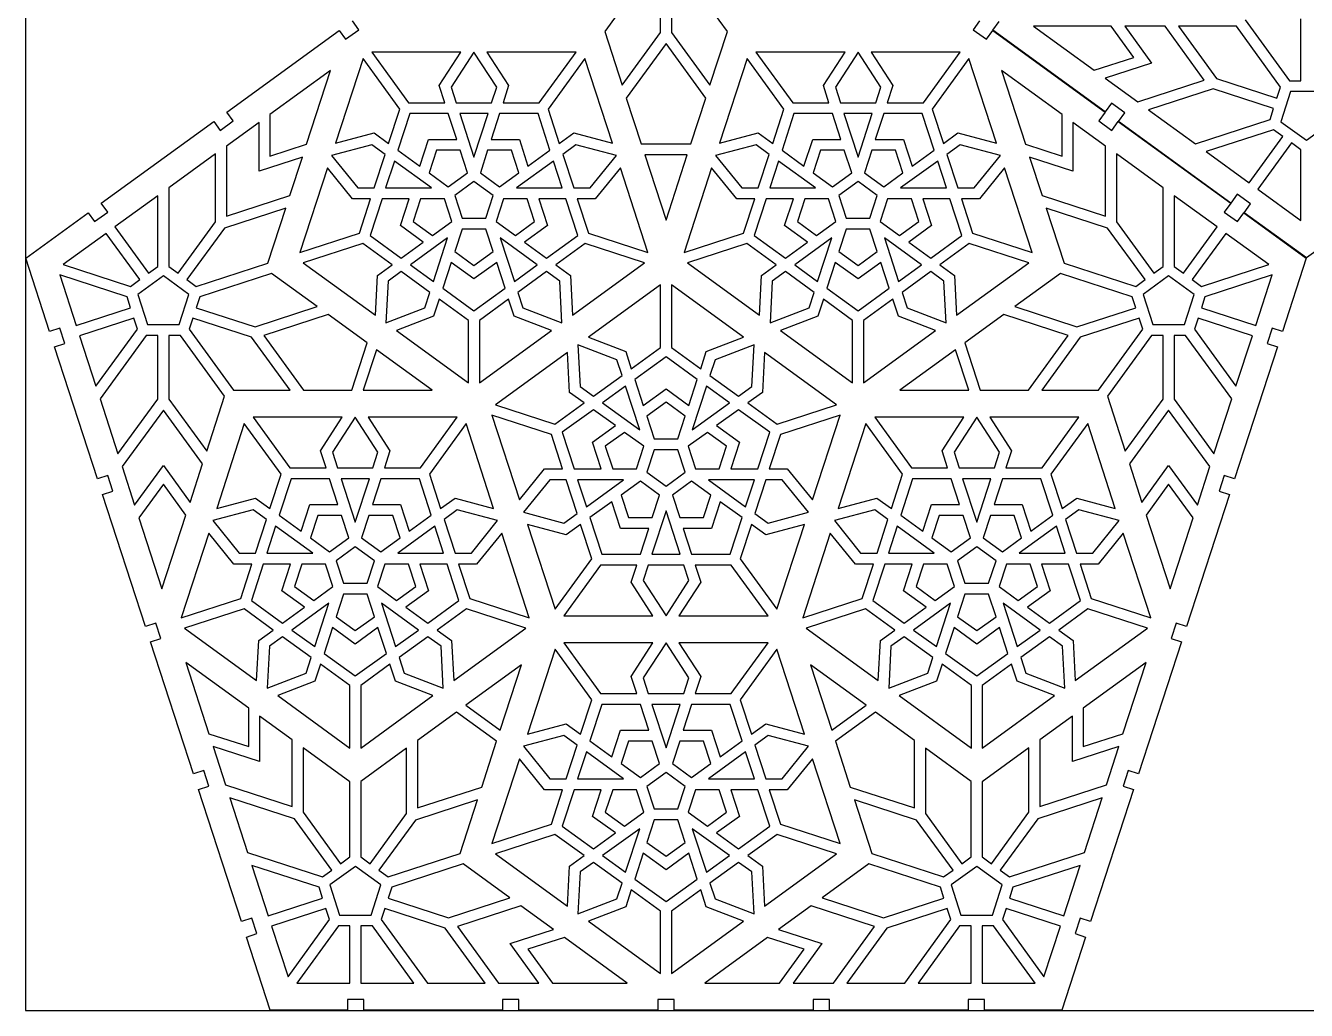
# Model space of a CAD drawing. Extents: x 0 to 580, y 0 to 430.
# Drawn here: x 0 to 235.2, y 0 to 180.9 of the extents above; entities that cross this region are included whole.
import ezdxf

# ---------------------------------------------------------------- set-up
doc = ezdxf.new("R2010")
doc.units = 0
doc.header["$MEASUREMENT"] = 0

msp = doc.modelspace()

# ---------------------------------------------------------------- linework, layer by layer
for p, q in [((0, 430), (0, 0)), ((114.46, 191.06), (106.32, 179.86)), ((116.58, 179.68), (116.58, 191.06)), ((118.58, 191.06), (118.58, 179.68)), ((128.84, 179.86), (120.7, 191.06)), ((61.19, 180.18), (60.01, 181.8)), ((175.14, 181.8), (173.97, 180.18)), ((177.59, 180.07), (178.77, 181.69)), ((223.89, 182.01), (232.03, 170.81)), ((234.16, 170.81), (234.16, 182.19)), ((36.96, 165.05), (57.59, 180.04)), ((57.59, 180.04), (58.76, 178.42)), ((58.76, 178.42), (61.19, 180.18)), ((106.32, 179.86), (109.53, 169.98)), ((109.53, 169.98), (116.58, 179.68)), ((118.58, 179.68), (125.63, 169.98)), ((125.63, 169.98), (128.84, 179.86)), ((173.97, 180.18), (176.4, 178.42)), ((176.4, 178.42), (177.57, 180.04)), ((177.57, 180.04), (198.2, 165.05)), ((198.22, 165.08), (177.59, 180.07)), ((199.33, 180.81), (185.08, 180.81)), ((185.08, 180.81), (196.19, 172.74)), ((203.48, 175.1), (199.33, 180.81)), ((209.22, 180.81), (201.8, 180.81)), ((201.8, 180.81), (206.71, 174.05)), ((216.42, 170.9), (209.22, 180.81)), ((222.3, 180.81), (211.69, 180.81)), ((211.69, 180.81), (218.66, 171.22)), ((230.42, 169.64), (222.3, 180.81)), ((117.58, 177.66), (110.29, 167.62)), ((124.87, 167.62), (117.58, 177.66)), ((61.95, 174.88), (56.89, 159.32)), ((68.7, 165.6), (61.95, 174.88)), ((79.93, 176.06), (63.57, 176.06)), ((63.57, 176.06), (70.32, 166.77)), ((75.94, 169.91), (79.93, 176.06)), ((82.31, 176.06), (78.13, 169.62)), ((86.49, 169.62), (82.31, 176.06)), ((101.06, 176.06), (84.7, 176.06)), ((84.7, 176.06), (88.69, 169.91)), ((94.31, 166.77), (101.06, 176.06)), ((102.67, 174.88), (95.93, 165.6)), ((107.73, 159.32), (102.67, 174.88)), ((132.48, 174.88), (127.43, 159.32)), ((139.23, 165.6), (132.48, 174.88)), ((134.1, 176.06), (140.85, 166.77)), ((150.46, 176.06), (134.1, 176.06)), ((146.47, 169.91), (150.46, 176.06)), ((152.85, 176.06), (148.67, 169.62)), ((157.02, 169.62), (152.85, 176.06)), ((171.59, 176.06), (155.23, 176.06)), ((155.23, 176.06), (159.22, 169.91)), ((164.84, 166.77), (171.59, 176.06)), ((173.21, 174.88), (166.46, 165.6)), ((178.26, 159.32), (173.21, 174.88)), ((196.19, 172.74), (203.48, 175.1)), ((206.71, 174.05), (198.19, 171.28)), ((55.98, 172.69), (44.87, 164.62)), ((51.58, 159.14), (55.98, 172.69)), ((190.29, 164.62), (179.18, 172.69)), ((179.18, 172.69), (183.58, 159.14)), ((76.96, 166.77), (75.94, 169.91)), ((78.13, 169.62), (79.06, 166.77)), ((85.56, 166.77), (86.49, 169.62)), ((88.69, 169.91), (87.67, 166.77)), ((147.49, 166.77), (146.47, 169.91)), ((148.67, 169.62), (149.6, 166.77)), ((156.1, 166.77), (157.02, 169.62)), ((159.22, 169.91), (158.2, 166.77)), ((198.19, 171.28), (204.19, 166.92)), ((204.19, 166.92), (216.42, 170.9)), ((218.04, 169.32), (206.19, 165.47)), ((229.14, 165.71), (218.04, 169.32)), ((218.66, 171.22), (229.76, 167.62)), ((229.76, 167.62), (230.42, 169.64)), ((232.03, 170.81), (234.16, 170.81)), ((110.29, 167.62), (113.03, 159.19)), ((122.13, 159.19), (124.87, 167.62)), ((232.25, 168.81), (230.46, 163.28)), ((238.06, 168.81), (232.25, 168.81)), ((38.13, 163.43), (36.96, 165.05)), ((44.87, 164.62), (44.87, 156.96)), ((66.65, 159.28), (68.7, 165.6)), ((70.53, 164.77), (68.35, 158.04)), ((70.32, 166.77), (76.96, 166.77)), ((77.61, 164.77), (70.53, 164.77)), ((79.15, 160.03), (77.61, 164.77)), ((79.06, 166.77), (85.56, 166.77)), ((79.71, 164.77), (82.31, 156.77)), ((84.91, 164.77), (79.71, 164.77)), ((82.31, 156.77), (84.91, 164.77)), ((87.02, 164.77), (85.48, 160.03)), ((94.09, 164.77), (87.02, 164.77)), ((87.67, 166.77), (94.31, 166.77)), ((96.28, 158.04), (94.09, 164.77)), ((95.93, 165.6), (97.98, 159.28)), ((137.18, 159.28), (139.23, 165.6)), ((141.07, 164.77), (138.88, 158.04)), ((140.85, 166.77), (147.49, 166.77)), ((148.14, 164.77), (141.07, 164.77)), ((149.68, 160.03), (148.14, 164.77)), ((149.6, 166.77), (156.1, 166.77)), ((150.25, 164.77), (152.85, 156.77)), ((155.45, 164.77), (150.25, 164.77)), ((152.85, 156.77), (155.45, 164.77)), ((157.55, 164.77), (156.01, 160.03)), ((164.62, 164.77), (157.55, 164.77)), ((158.2, 166.77), (164.84, 166.77)), ((166.81, 158.04), (164.62, 164.77)), ((166.46, 165.6), (168.51, 159.28)), ((190.29, 156.96), (190.29, 164.62)), ((198.2, 165.05), (197.03, 163.43)), ((199.4, 166.7), (198.22, 165.08)), ((201.83, 164.93), (199.4, 166.7)), ((200.65, 163.32), (201.83, 164.93)), ((206.19, 165.47), (214.77, 159.24)), ((228.49, 163.69), (229.14, 165.71)), ((13.9, 148.3), (34.53, 163.29)), ((34.53, 163.29), (35.71, 161.67)), ((35.71, 161.67), (38.13, 163.43)), ((42.87, 163.16), (36.87, 158.8)), ((42.87, 154.2), (42.87, 163.16)), ((198.29, 158.8), (192.29, 163.16)), ((192.29, 163.16), (192.29, 154.2)), ((197.03, 163.43), (199.45, 161.67)), ((199.45, 161.67), (200.63, 163.29)), ((200.63, 163.29), (221.26, 148.3)), ((221.28, 148.33), (200.65, 163.32)), ((214.77, 159.24), (228.49, 163.69)), ((230.46, 163.28), (235.16, 159.87)), ((235.16, 159.87), (239.86, 163.28)), ((56.89, 159.32), (63.98, 161.22)), ((63.98, 161.22), (66.65, 159.28)), ((72.38, 155.11), (73.98, 160.03)), ((73.98, 160.03), (79.15, 160.03)), ((85.48, 160.03), (90.65, 160.03)), ((90.65, 160.03), (92.24, 155.11)), ((97.98, 159.28), (100.65, 161.22)), ((100.65, 161.22), (107.73, 159.32)), ((127.43, 159.32), (134.51, 161.22)), ((134.51, 161.22), (137.18, 159.28)), ((142.91, 155.11), (144.51, 160.03)), ((144.51, 160.03), (149.68, 160.03)), ((156.01, 160.03), (161.18, 160.03)), ((161.18, 160.03), (162.78, 155.11)), ((168.51, 159.28), (171.18, 161.22)), ((171.18, 161.22), (178.26, 159.32)), ((229.1, 161.79), (216.77, 157.78)), ((224.65, 152.06), (230.82, 160.54)), ((230.82, 160.54), (229.1, 161.79)), ((36.87, 158.8), (36.87, 145.94)), ((44.87, 156.96), (51.58, 159.14)), ((63.57, 159.04), (56.16, 157.06)), ((66, 157.28), (63.57, 159.04)), ((68.35, 158.04), (72.38, 155.11)), ((75.43, 158.03), (74.08, 153.89)), ((79.79, 158.03), (75.43, 158.03)), ((81.14, 153.89), (79.79, 158.03)), ((84.83, 158.03), (83.49, 153.89)), ((89.19, 158.03), (84.83, 158.03)), ((90.54, 153.89), (89.19, 158.03)), ((92.24, 155.11), (96.28, 158.04)), ((101.05, 159.04), (98.62, 157.28)), ((108.47, 157.06), (101.05, 159.04)), ((113.03, 159.19), (122.13, 159.19)), ((134.11, 159.04), (126.69, 157.06)), ((136.53, 157.28), (134.11, 159.04)), ((138.88, 158.04), (142.91, 155.11)), ((145.96, 158.03), (144.62, 153.89)), ((150.32, 158.03), (145.96, 158.03)), ((151.67, 153.89), (150.32, 158.03)), ((155.37, 158.03), (154.02, 153.89)), ((159.73, 158.03), (155.37, 158.03)), ((161.07, 153.89), (159.73, 158.03)), ((162.78, 155.11), (166.81, 158.04)), ((171.59, 159.04), (169.16, 157.28)), ((179, 157.06), (171.59, 159.04)), ((183.58, 159.14), (190.29, 156.96)), ((198.29, 145.94), (198.29, 158.8)), ((216.77, 157.78), (224.65, 152.06)), ((232.44, 159.37), (226.27, 150.88)), ((234.16, 158.12), (232.44, 159.37)), ((234.16, 145.15), (234.16, 158.12)), ((34.87, 157.35), (26.29, 151.12)), ((34.87, 144.89), (34.87, 157.35)), ((50.81, 156.78), (42.87, 154.2)), ((48.52, 149.73), (50.81, 156.78)), ((56.16, 157.06), (60.99, 151.1)), ((63.99, 151.1), (66, 157.28)), ((67.7, 156.04), (66.09, 151.1)), ((74.51, 151.1), (67.7, 156.04)), ((96.92, 156.04), (90.12, 151.1)), ((98.53, 151.1), (96.92, 156.04)), ((98.62, 157.28), (100.63, 151.1)), ((103.63, 151.1), (108.47, 157.06)), ((121.48, 157.19), (113.68, 157.19)), ((113.68, 157.19), (117.58, 145.19)), ((117.58, 145.19), (121.48, 157.19)), ((126.69, 157.06), (131.52, 151.1)), ((134.52, 151.1), (136.53, 157.28)), ((138.23, 156.04), (136.63, 151.1)), ((145.04, 151.1), (138.23, 156.04)), ((167.46, 156.04), (160.65, 151.1)), ((169.06, 151.1), (167.46, 156.04)), ((169.16, 157.28), (171.17, 151.1)), ((174.17, 151.1), (179, 157.06)), ((184.35, 156.78), (186.64, 149.73)), ((192.29, 154.2), (184.35, 156.78)), ((200.29, 157.35), (200.29, 144.89)), ((208.87, 151.12), (200.29, 157.35)), ((55.42, 154.79), (50.37, 139.23)), ((60.04, 149.1), (55.42, 154.79)), ((74.08, 153.89), (77.61, 151.32)), ((77.61, 151.32), (81.14, 153.89)), ((83.49, 153.89), (87.01, 151.32)), ((87.01, 151.32), (90.54, 153.89)), ((109.2, 154.79), (104.59, 149.1)), ((114.26, 139.23), (109.2, 154.79)), ((125.96, 154.79), (120.9, 139.23)), ((130.57, 149.1), (125.96, 154.79)), ((144.62, 153.89), (148.14, 151.32)), ((148.14, 151.32), (151.67, 153.89)), ((154.02, 153.89), (157.55, 151.32)), ((157.55, 151.32), (161.07, 153.89)), ((179.74, 154.79), (175.12, 149.1)), ((184.79, 139.23), (179.74, 154.79)), ((26.29, 151.12), (26.29, 136.7)), ((60.99, 151.1), (63.99, 151.1)), ((66.09, 151.1), (74.51, 151.1)), ((82.31, 152.27), (78.78, 149.71)), ((85.84, 149.71), (82.31, 152.27)), ((90.12, 151.1), (98.53, 151.1)), ((100.63, 151.1), (103.63, 151.1)), ((131.52, 151.1), (134.52, 151.1)), ((136.63, 151.1), (145.04, 151.1)), ((152.85, 152.27), (149.32, 149.71)), ((156.37, 149.71), (152.85, 152.27)), ((160.65, 151.1), (169.06, 151.1)), ((171.17, 151.1), (174.17, 151.1)), ((208.87, 136.7), (208.87, 151.12)), ((226.27, 150.88), (234.16, 145.15)), ((15.08, 146.68), (13.9, 148.3)), ((24.29, 149.66), (16.4, 143.94)), ((24.29, 136.7), (24.29, 149.66)), ((36.87, 145.94), (48.52, 149.73)), ((63.34, 149.1), (60.04, 149.1)), ((61.28, 142.78), (63.34, 149.1)), ((65.44, 149.1), (63.25, 142.37)), ((70.42, 149.1), (65.44, 149.1)), ((68.83, 144.18), (70.42, 149.1)), ((72.52, 149.09), (71.18, 144.94)), ((76.88, 149.09), (72.52, 149.09)), ((78.23, 144.94), (76.88, 149.09)), ((78.78, 149.71), (80.13, 145.56)), ((84.49, 145.56), (85.84, 149.71)), ((87.74, 149.09), (86.39, 144.94)), ((92.1, 149.09), (87.74, 149.09)), ((93.45, 144.94), (92.1, 149.09)), ((99.18, 149.1), (94.2, 149.1)), ((94.2, 149.1), (95.8, 144.18)), ((101.37, 142.37), (99.18, 149.1)), ((104.59, 149.1), (101.29, 149.1)), ((101.29, 149.1), (103.34, 142.78)), ((133.87, 149.1), (130.57, 149.1)), ((131.82, 142.78), (133.87, 149.1)), ((135.97, 149.1), (133.79, 142.37)), ((140.96, 149.1), (135.97, 149.1)), ((139.36, 144.18), (140.96, 149.1)), ((143.06, 149.09), (141.71, 144.94)), ((147.42, 149.09), (143.06, 149.09)), ((148.76, 144.94), (147.42, 149.09)), ((149.32, 149.71), (150.67, 145.56)), ((155.03, 145.56), (156.37, 149.71)), ((158.27, 149.09), (156.93, 144.94)), ((162.63, 149.09), (158.27, 149.09)), ((163.98, 144.94), (162.63, 149.09)), ((169.72, 149.1), (164.73, 149.1)), ((164.73, 149.1), (166.33, 144.18)), ((171.9, 142.37), (169.72, 149.1)), ((175.12, 149.1), (171.82, 149.1)), ((171.82, 149.1), (173.87, 142.78)), ((186.64, 149.73), (198.29, 145.94)), ((210.87, 149.66), (210.87, 136.7)), ((218.75, 143.94), (210.87, 149.66)), ((221.26, 148.3), (220.08, 146.68)), ((222.46, 149.95), (221.28, 148.33)), ((224.88, 148.18), (222.46, 149.95)), ((223.71, 146.56), (224.88, 148.18)), ((0.02, 138.22), (11.47, 146.53)), ((11.47, 146.53), (12.65, 144.92)), ((12.65, 144.92), (15.08, 146.68)), ((47.76, 147.38), (36.49, 143.72)), ((44.48, 137.29), (47.76, 147.38)), ((187.4, 147.38), (190.68, 137.29)), ((198.67, 143.72), (187.4, 147.38)), ((220.08, 146.68), (222.51, 144.92)), ((222.51, 144.92), (223.68, 146.53)), ((223.68, 146.53), (235.14, 138.22)), ((235.16, 138.25), (223.71, 146.56)), ((246.61, 146.56), (235.16, 138.25)), ((16.4, 143.94), (22.57, 135.45)), ((28, 135.45), (34.87, 144.89)), ((36.49, 143.72), (29.62, 134.27)), ((73.01, 141.14), (68.83, 144.18)), ((71.18, 144.94), (74.7, 142.38)), ((74.7, 142.38), (78.23, 144.94)), ((80.13, 143.56), (78.78, 139.41)), ((80.13, 145.56), (84.49, 145.56)), ((84.49, 143.56), (80.13, 143.56)), ((85.84, 139.41), (84.49, 143.56)), ((86.39, 144.94), (89.92, 142.38)), ((89.92, 142.38), (93.45, 144.94)), ((95.8, 144.18), (91.61, 141.14)), ((143.54, 141.14), (139.36, 144.18)), ((141.71, 144.94), (145.24, 142.38)), ((145.24, 142.38), (148.76, 144.94)), ((150.67, 143.56), (149.32, 139.41)), ((150.67, 145.56), (155.03, 145.56)), ((155.03, 143.56), (150.67, 143.56)), ((156.37, 139.41), (155.03, 143.56)), ((156.93, 144.94), (160.45, 142.38)), ((160.45, 142.38), (163.98, 144.94)), ((166.33, 144.18), (162.15, 141.14)), ((205.53, 134.27), (198.67, 143.72)), ((200.29, 144.89), (207.15, 135.45)), ((212.59, 135.45), (218.75, 143.94)), ((14.78, 142.76), (6.9, 137.03)), ((20.95, 134.27), (14.78, 142.76)), ((50.37, 139.23), (61.28, 142.78)), ((63.25, 142.37), (68.98, 138.21)), ((68.98, 138.21), (73.01, 141.14)), ((77.49, 141.92), (70.68, 136.97)), ((74.89, 133.92), (77.49, 141.92)), ((87.14, 141.92), (89.74, 133.92)), ((93.94, 136.97), (87.14, 141.92)), ((91.61, 141.14), (95.65, 138.21)), ((95.65, 138.21), (101.37, 142.37)), ((103.34, 142.78), (114.26, 139.23)), ((120.9, 139.23), (131.82, 142.78)), ((133.79, 142.37), (139.51, 138.21)), ((139.51, 138.21), (143.54, 141.14)), ((148.02, 141.92), (141.22, 136.97)), ((145.42, 133.92), (148.02, 141.92)), ((157.67, 141.92), (160.27, 133.92)), ((164.48, 136.97), (157.67, 141.92)), ((162.15, 141.14), (166.18, 138.21)), ((166.18, 138.21), (171.9, 142.37)), ((173.87, 142.78), (184.79, 139.23)), ((220.37, 142.76), (214.21, 134.27)), ((228.26, 137.03), (220.37, 142.76)), ((61.9, 140.88), (50.98, 137.33)), ((67.28, 136.97), (61.9, 140.88)), ((78.78, 139.41), (82.31, 136.85)), ((82.31, 136.85), (85.84, 139.41)), ((102.72, 140.88), (97.35, 136.97)), ((113.64, 137.33), (102.72, 140.88)), ((132.44, 140.88), (121.52, 137.33)), ((137.81, 136.97), (132.44, 140.88)), ((149.32, 139.41), (152.85, 136.85)), ((152.85, 136.85), (156.37, 139.41)), ((173.26, 140.88), (167.88, 136.97)), ((184.17, 137.33), (173.26, 140.88)), ((4.4, 124.75), (0.02, 138.22)), ((6.9, 137.03), (19.23, 133.02)), ((22.57, 135.45), (24.29, 136.7)), ((26.29, 136.7), (28, 135.45)), ((31.34, 133.02), (44.48, 137.29)), ((50.98, 137.33), (64.22, 127.71)), ((64.61, 135.03), (67.28, 136.97)), ((70.68, 136.97), (74.89, 133.92)), ((78.13, 137.42), (76.59, 132.68)), ((82.31, 134.38), (78.13, 137.42)), ((86.5, 137.42), (82.31, 134.38)), ((88.04, 132.68), (86.5, 137.42)), ((89.74, 133.92), (93.94, 136.97)), ((97.35, 136.97), (100.02, 135.03)), ((100.4, 127.71), (113.64, 137.33)), ((121.52, 137.33), (134.75, 127.71)), ((135.14, 135.03), (137.81, 136.97)), ((141.22, 136.97), (145.42, 133.92)), ((148.66, 137.42), (147.12, 132.68)), ((152.85, 134.38), (148.66, 137.42)), ((157.03, 137.42), (152.85, 134.38)), ((158.57, 132.68), (157.03, 137.42)), ((160.27, 133.92), (164.48, 136.97)), ((167.88, 136.97), (170.55, 135.03)), ((170.94, 127.71), (184.17, 137.33)), ((190.68, 137.29), (203.82, 133.02)), ((207.15, 135.45), (208.87, 136.7)), ((210.87, 136.7), (212.59, 135.45)), ((215.92, 133.02), (228.26, 137.03)), ((235.14, 138.22), (230.76, 124.75)), ((18.62, 131.12), (6.28, 135.13)), ((6.28, 135.13), (9.29, 125.86)), ((19.23, 133.02), (20.95, 134.27)), ((25.29, 134.95), (20.59, 131.53)), ((29.99, 131.53), (25.29, 134.95)), ((29.62, 134.27), (31.34, 133.02)), ((45.13, 135.4), (31.96, 131.12)), ((53.53, 129.3), (45.13, 135.4)), ((64.22, 127.71), (64.61, 135.03)), ((68.98, 135.74), (66.55, 133.98)), ((74.24, 131.92), (68.98, 135.74)), ((95.64, 135.74), (90.38, 131.92)), ((98.07, 133.98), (95.64, 135.74)), ((100.02, 135.03), (100.4, 127.71)), ((134.75, 127.71), (135.14, 135.03)), ((139.51, 135.74), (137.09, 133.98)), ((144.77, 131.92), (139.51, 135.74)), ((166.18, 135.74), (160.92, 131.92)), ((168.6, 133.98), (166.18, 135.74)), ((170.55, 135.03), (170.94, 127.71)), ((190.03, 135.4), (181.62, 129.3)), ((203.2, 131.12), (190.03, 135.4)), ((203.82, 133.02), (205.53, 134.27)), ((209.87, 134.95), (205.17, 131.53)), ((214.57, 131.53), (209.87, 134.95)), ((214.21, 134.27), (215.92, 133.02)), ((228.88, 135.13), (216.54, 131.12)), ((225.86, 125.86), (228.88, 135.13)), ((66.55, 133.98), (66.15, 126.31)), ((73.31, 129.07), (74.24, 131.92)), ((76.59, 132.68), (82.31, 128.52)), ((82.31, 128.52), (88.04, 132.68)), ((90.38, 131.92), (91.31, 129.07)), ((98.48, 126.31), (98.07, 133.98)), ((116.58, 133.28), (103.34, 123.67)), ((116.58, 121.8), (116.58, 133.28)), ((118.58, 133.28), (118.58, 121.8)), ((131.81, 123.67), (118.58, 133.28)), ((137.09, 133.98), (136.68, 126.31)), ((143.85, 129.07), (144.77, 131.92)), ((147.12, 132.68), (152.85, 128.52)), ((152.85, 128.52), (158.57, 132.68)), ((160.92, 131.92), (161.85, 129.07)), ((169.01, 126.31), (168.6, 133.98)), ((19.27, 129.1), (18.62, 131.12)), ((20.59, 131.53), (22.38, 126.01)), ((28.19, 126.01), (29.99, 131.53)), ((31.96, 131.12), (31.3, 129.1)), ((75.94, 130.68), (74.92, 127.54)), ((81.31, 126.77), (75.94, 130.68)), ((88.68, 130.68), (83.31, 126.77)), ((89.7, 127.54), (88.68, 130.68)), ((146.47, 130.68), (145.45, 127.54)), ((151.85, 126.77), (146.47, 130.68)), ((159.22, 130.68), (153.85, 126.77)), ((160.24, 127.54), (159.22, 130.68)), ((203.85, 129.1), (203.2, 131.12)), ((205.17, 131.53), (206.96, 126.01)), ((212.78, 126.01), (214.57, 131.53)), ((216.54, 131.12), (215.89, 129.1)), ((9.29, 125.86), (19.27, 129.1)), ((19.89, 127.2), (9.91, 123.96)), ((20.55, 125.18), (19.89, 127.2)), ((30.68, 127.2), (30.03, 125.18)), ((41.5, 123.69), (30.68, 127.2)), ((31.3, 129.1), (42.12, 125.59)), ((42.12, 125.59), (53.53, 129.3)), ((55.53, 127.84), (43.74, 124.01)), ((62.71, 122.63), (55.53, 127.84)), ((66.15, 126.31), (73.31, 129.07)), ((74.92, 127.54), (68.08, 124.91)), ((96.55, 124.91), (89.7, 127.54)), ((91.31, 129.07), (98.48, 126.31)), ((136.68, 126.31), (143.85, 129.07)), ((145.45, 127.54), (138.61, 124.91)), ((167.08, 124.91), (160.24, 127.54)), ((161.85, 129.07), (169.01, 126.31)), ((179.62, 127.84), (172.45, 122.63)), ((191.42, 124.01), (179.62, 127.84)), ((181.62, 129.3), (193.04, 125.59)), ((193.04, 125.59), (203.85, 129.1)), ((204.47, 127.2), (193.65, 123.69)), ((205.13, 125.18), (204.47, 127.2)), ((215.27, 127.2), (214.61, 125.18)), ((225.25, 123.96), (215.27, 127.2)), ((215.89, 129.1), (225.86, 125.86)), ((6.3, 125.37), (4.4, 124.75)), ((7.22, 122.52), (6.3, 125.37)), ((12.92, 114.69), (20.55, 125.18)), ((22.38, 126.01), (28.19, 126.01)), ((30.03, 125.18), (38.17, 113.98)), ((68.08, 124.91), (81.31, 115.29)), ((81.31, 115.29), (81.31, 126.77)), ((83.31, 126.77), (83.31, 115.29)), ((83.31, 115.29), (96.55, 124.91)), ((138.61, 124.91), (151.85, 115.29)), ((151.85, 115.29), (151.85, 126.77)), ((153.85, 126.77), (153.85, 115.29)), ((153.85, 115.29), (167.08, 124.91)), ((196.99, 113.98), (205.13, 125.18)), ((206.96, 126.01), (212.78, 126.01)), ((214.61, 125.18), (222.23, 114.69)), ((228.86, 125.37), (227.93, 122.52)), ((230.76, 124.75), (228.86, 125.37)), ((5.32, 121.9), (7.22, 122.52)), ((9.91, 123.96), (12.92, 114.69)), ((22.16, 124.01), (13.69, 112.34)), ((24.29, 124.01), (22.16, 124.01)), ((24.29, 112.33), (24.29, 124.01)), ((28.41, 124.01), (26.29, 124.01)), ((26.29, 124.01), (26.29, 112.33)), ((36.53, 112.83), (28.41, 124.01)), ((48.56, 113.98), (41.5, 123.69)), ((43.74, 124.01), (51.03, 113.98)), ((59.9, 113.98), (62.71, 122.63)), ((103.34, 123.67), (110.19, 121.04)), ((124.97, 121.04), (131.81, 123.67)), ((172.45, 122.63), (175.26, 113.98)), ((184.13, 113.98), (191.42, 124.01)), ((193.65, 123.69), (186.6, 113.98)), ((206.75, 124.01), (198.63, 112.83)), ((208.87, 124.01), (206.75, 124.01)), ((208.87, 112.33), (208.87, 124.01)), ((212.99, 124.01), (210.87, 124.01)), ((210.87, 124.01), (210.87, 112.33)), ((221.47, 112.34), (212.99, 124.01)), ((222.23, 114.69), (225.25, 123.96)), ((227.93, 122.52), (229.83, 121.9)), ((13.2, 97.65), (5.32, 121.9)), ((64.41, 121.39), (62, 113.98)), ((74.62, 113.98), (64.41, 121.39)), ((99.49, 120.87), (86.25, 111.25)), ((99.87, 113.54), (99.49, 120.87)), ((101.41, 122.27), (101.82, 114.6)), ((108.58, 119.51), (101.41, 122.27)), ((110.19, 121.04), (111.21, 117.9)), ((111.21, 117.9), (116.58, 121.8)), ((117.58, 120.06), (111.85, 115.9)), ((123.3, 115.9), (117.58, 120.06)), ((118.58, 121.8), (123.95, 117.9)), ((123.95, 117.9), (124.97, 121.04)), ((133.74, 122.27), (126.58, 119.51)), ((133.34, 114.6), (133.74, 122.27)), ((135.67, 120.87), (135.28, 113.54)), ((148.91, 111.25), (135.67, 120.87)), ((170.75, 121.39), (160.54, 113.98)), ((173.16, 113.98), (170.75, 121.39)), ((229.83, 121.9), (221.95, 97.65)), ((109.51, 116.66), (108.58, 119.51)), ((126.58, 119.51), (125.65, 116.66)), ((104.25, 112.84), (109.51, 116.66)), ((111.85, 115.9), (113.39, 111.16)), ((121.76, 111.16), (123.3, 115.9)), ((125.65, 116.66), (130.91, 112.84)), ((38.17, 113.98), (48.56, 113.98)), ((51.03, 113.98), (59.9, 113.98)), ((62, 113.98), (74.62, 113.98)), ((102.54, 111.61), (99.87, 113.54)), ((101.82, 114.6), (104.25, 112.84)), ((110.15, 114.66), (105.95, 111.6)), ((112.75, 106.66), (110.15, 114.66)), ((113.39, 111.16), (117.58, 114.2)), ((117.58, 114.2), (121.76, 111.16)), ((125, 114.66), (122.4, 106.66)), ((129.21, 111.6), (125, 114.66)), ((130.91, 112.84), (133.34, 114.6)), ((135.28, 113.54), (132.62, 111.61)), ((160.54, 113.98), (173.16, 113.98)), ((175.26, 113.98), (184.13, 113.98)), ((186.6, 113.98), (196.99, 113.98)), ((13.69, 112.34), (16.96, 102.25)), ((16.96, 102.25), (24.29, 112.33)), ((26.29, 112.33), (33.25, 102.74)), ((33.25, 102.74), (36.53, 112.83)), ((86.25, 111.25), (97.17, 107.7)), ((97.17, 107.7), (102.54, 111.61)), ((105.95, 111.6), (112.75, 106.66)), ((117.58, 111.73), (114.05, 109.16)), ((121.11, 109.16), (117.58, 111.73)), ((122.4, 106.66), (129.21, 111.6)), ((132.62, 111.61), (137.99, 107.7)), ((137.99, 107.7), (148.91, 111.25)), ((198.63, 112.83), (201.9, 102.74)), ((201.9, 102.74), (208.87, 112.33)), ((210.87, 112.33), (218.19, 102.25)), ((218.19, 102.25), (221.47, 112.34)), ((25.29, 110.3), (17.73, 99.9)), ((32.49, 100.39), (25.29, 110.3)), ((41.77, 108.98), (48.52, 99.69)), ((58.13, 108.98), (41.77, 108.98)), ((54.14, 102.83), (58.13, 108.98)), ((60.52, 108.98), (56.34, 102.54)), ((64.69, 102.54), (60.52, 108.98)), ((79.26, 108.98), (62.9, 108.98)), ((62.9, 108.98), (66.89, 102.83)), ((72.51, 99.69), (79.26, 108.98)), ((96.55, 105.8), (85.63, 109.35)), ((85.63, 109.35), (90.69, 93.79)), ((104.24, 110.37), (98.52, 106.21)), ((108.28, 107.44), (104.24, 110.37)), ((114.05, 109.16), (115.4, 105.02)), ((119.76, 105.02), (121.11, 109.16)), ((130.91, 110.37), (126.88, 107.44)), ((136.64, 106.21), (130.91, 110.37)), ((149.53, 109.35), (138.61, 105.8)), ((144.47, 93.79), (149.53, 109.35)), ((155.9, 108.98), (162.65, 99.69)), ((172.26, 108.98), (155.9, 108.98)), ((168.27, 102.83), (172.26, 108.98)), ((174.64, 108.98), (170.47, 102.54)), ((178.82, 102.54), (174.64, 108.98)), ((193.39, 108.98), (177.03, 108.98)), ((177.03, 108.98), (181.02, 102.83)), ((186.64, 99.69), (193.39, 108.98)), ((209.87, 110.3), (202.67, 100.39)), ((217.43, 99.9), (209.87, 110.3)), ((40.15, 107.8), (35.1, 92.24)), ((46.9, 98.51), (40.15, 107.8)), ((80.88, 107.8), (74.13, 98.51)), ((85.93, 92.24), (80.88, 107.8)), ((98.52, 106.21), (100.71, 99.48)), ((104.09, 104.4), (108.28, 107.44)), ((109.97, 106.2), (106.44, 103.64)), ((113.5, 103.64), (109.97, 106.2)), ((125.19, 106.2), (121.66, 103.64)), ((128.71, 103.64), (125.19, 106.2)), ((126.88, 107.44), (131.07, 104.4)), ((134.45, 99.48), (136.64, 106.21)), ((154.28, 107.8), (149.22, 92.24)), ((161.03, 98.51), (154.28, 107.8)), ((195, 107.8), (188.26, 98.51)), ((200.06, 92.24), (195, 107.8)), ((98.6, 99.48), (96.55, 105.8)), ((105.69, 99.48), (104.09, 104.4)), ((106.44, 103.64), (107.79, 99.49)), ((112.15, 99.49), (113.5, 103.64)), ((115.4, 105.02), (119.76, 105.02)), ((121.66, 103.64), (123.01, 99.49)), ((127.37, 99.49), (128.71, 103.64)), ((131.07, 104.4), (129.47, 99.48)), ((138.61, 105.8), (136.55, 99.48)), ((55.16, 99.69), (54.14, 102.83)), ((56.34, 102.54), (57.27, 99.69)), ((63.77, 99.69), (64.69, 102.54)), ((66.89, 102.83), (65.87, 99.69)), ((115.4, 103.02), (114.05, 98.87)), ((119.76, 103.02), (115.4, 103.02)), ((121.11, 98.87), (119.76, 103.02)), ((169.29, 99.69), (168.27, 102.83)), ((170.47, 102.54), (171.39, 99.69)), ((177.89, 99.69), (178.82, 102.54)), ((181.02, 102.83), (180, 99.69)), ((17.73, 99.9), (20.02, 92.85)), ((20.02, 92.85), (25.29, 100.1)), ((25.29, 100.1), (30.2, 93.34)), ((30.2, 93.34), (32.49, 100.39)), ((48.52, 99.69), (55.16, 99.69)), ((57.27, 99.69), (63.77, 99.69)), ((65.87, 99.69), (72.51, 99.69)), ((90.69, 93.79), (95.3, 99.48)), ((95.3, 99.48), (98.6, 99.48)), ((100.71, 99.48), (105.69, 99.48)), ((107.79, 99.49), (112.15, 99.49)), ((114.05, 98.87), (117.58, 96.31)), ((117.58, 96.31), (121.11, 98.87)), ((123.01, 99.49), (127.37, 99.49)), ((129.47, 99.48), (134.45, 99.48)), ((136.55, 99.48), (139.85, 99.48)), ((139.85, 99.48), (144.47, 93.79)), ((162.65, 99.69), (169.29, 99.69)), ((171.39, 99.69), (177.89, 99.69)), ((180, 99.69), (186.64, 99.69)), ((202.67, 100.39), (204.96, 93.34)), ((204.96, 93.34), (209.87, 100.1)), ((209.87, 100.1), (215.14, 92.85)), ((215.14, 92.85), (217.43, 99.9)), ((15.1, 98.27), (13.2, 97.65)), ((16.03, 95.41), (15.1, 98.27)), ((25.29, 96.69), (20.78, 90.5)), ((29.43, 90.99), (25.29, 96.69)), ((44.85, 92.2), (46.9, 98.51)), ((48.74, 97.69), (46.55, 90.96)), ((55.81, 97.69), (48.74, 97.69)), ((57.35, 92.95), (55.81, 97.69)), ((63.11, 97.69), (57.92, 97.69)), ((57.92, 97.69), (60.52, 89.69)), ((60.52, 89.69), (63.11, 97.69)), ((65.22, 97.69), (63.68, 92.95)), ((72.29, 97.69), (65.22, 97.69)), ((74.48, 90.96), (72.29, 97.69)), ((74.13, 98.51), (76.18, 92.2)), ((96.26, 97.48), (91.42, 91.52)), ((99.26, 97.48), (96.26, 97.48)), ((101.27, 91.3), (99.26, 97.48)), ((109.77, 97.48), (101.36, 97.48)), ((101.36, 97.48), (102.97, 92.54)), ((102.97, 92.54), (109.77, 97.48)), ((112.88, 97.25), (109.35, 94.69)), ((116.4, 94.69), (112.88, 97.25)), ((122.28, 97.25), (118.75, 94.69)), ((125.81, 94.69), (122.28, 97.25)), ((133.8, 97.48), (125.39, 97.48)), ((125.39, 97.48), (132.19, 92.54)), ((132.19, 92.54), (133.8, 97.48)), ((135.9, 97.48), (133.89, 91.3)), ((138.9, 97.48), (135.9, 97.48)), ((143.73, 91.52), (138.9, 97.48)), ((158.98, 92.2), (161.03, 98.51)), ((162.86, 97.69), (160.68, 90.96)), ((169.94, 97.69), (162.86, 97.69)), ((171.48, 92.95), (169.94, 97.69)), ((172.04, 97.69), (174.64, 89.69)), ((177.24, 97.69), (172.04, 97.69)), ((174.64, 89.69), (177.24, 97.69)), ((179.35, 97.69), (177.81, 92.95)), ((186.42, 97.69), (179.35, 97.69)), ((188.61, 90.96), (186.42, 97.69)), ((188.26, 98.51), (190.31, 92.2)), ((209.87, 96.69), (205.72, 90.99)), ((214.37, 90.5), (209.87, 96.69)), ((220.05, 98.27), (219.13, 95.41)), ((221.95, 97.65), (220.05, 98.27)), ((14.13, 94.8), (16.03, 95.41)), ((22.01, 70.54), (14.13, 94.8)), ((35.1, 92.24), (42.18, 94.14)), ((42.18, 94.14), (44.85, 92.2)), ((76.18, 92.2), (78.85, 94.14)), ((78.85, 94.14), (85.93, 92.24)), ((109.35, 94.69), (110.7, 90.55)), ((115.06, 90.55), (116.4, 94.69)), ((118.75, 94.69), (120.1, 90.55)), ((124.46, 90.55), (125.81, 94.69)), ((149.22, 92.24), (156.31, 94.14)), ((156.31, 94.14), (158.98, 92.2)), ((190.31, 92.2), (192.98, 94.14)), ((192.98, 94.14), (200.06, 92.24)), ((221.03, 94.8), (213.15, 70.54)), ((219.13, 95.41), (221.03, 94.8)), ((41.78, 91.96), (34.36, 89.98)), ((44.2, 90.2), (41.78, 91.96)), ((50.58, 88.03), (52.18, 92.95)), ((52.18, 92.95), (57.35, 92.95)), ((63.68, 92.95), (68.85, 92.95)), ((68.85, 92.95), (70.45, 88.03)), ((79.26, 91.96), (76.83, 90.2)), ((86.67, 89.98), (79.26, 91.96)), ((107.65, 93.46), (103.61, 90.54)), ((109.24, 88.55), (107.65, 93.46)), ((117.58, 91.81), (114.98, 83.81)), ((120.18, 83.81), (117.58, 91.81)), ((127.51, 93.46), (125.91, 88.55)), ((131.54, 90.54), (127.51, 93.46)), ((155.9, 91.96), (148.49, 89.98)), ((158.33, 90.2), (155.9, 91.96)), ((164.71, 88.03), (166.31, 92.95)), ((166.31, 92.95), (171.48, 92.95)), ((177.81, 92.95), (182.98, 92.95)), ((182.98, 92.95), (184.58, 88.03)), ((193.38, 91.96), (190.95, 90.2)), ((200.8, 89.98), (193.38, 91.96)), ((20.78, 90.5), (25.03, 77.43)), ((25.03, 77.43), (29.43, 90.99)), ((34.36, 89.98), (39.19, 84.01)), ((42.19, 84.01), (44.2, 90.2)), ((46.55, 90.96), (50.58, 88.03)), ((53.63, 90.95), (52.29, 86.8)), ((57.99, 90.95), (53.63, 90.95)), ((59.34, 86.8), (57.99, 90.95)), ((63.04, 90.95), (61.69, 86.8)), ((67.4, 90.95), (63.04, 90.95)), ((68.74, 86.8), (67.4, 90.95)), ((70.45, 88.03), (74.48, 90.96)), ((76.83, 90.2), (78.84, 84.01)), ((81.84, 84.01), (86.67, 89.98)), ((91.42, 91.52), (98.84, 89.54)), ((98.84, 89.54), (101.27, 91.3)), ((103.61, 90.54), (105.8, 83.81)), ((110.7, 90.55), (115.06, 90.55)), ((120.1, 90.55), (124.46, 90.55)), ((129.36, 83.81), (131.54, 90.54)), ((133.89, 91.3), (136.32, 89.54)), ((136.32, 89.54), (143.73, 91.52)), ((148.49, 89.98), (153.32, 84.01)), ((156.32, 84.01), (158.33, 90.2)), ((160.68, 90.96), (164.71, 88.03)), ((167.76, 90.95), (166.41, 86.8)), ((172.12, 90.95), (167.76, 90.95)), ((173.47, 86.8), (172.12, 90.95)), ((177.16, 90.95), (175.82, 86.8)), ((181.52, 90.95), (177.16, 90.95)), ((182.87, 86.8), (181.52, 90.95)), ((184.58, 88.03), (188.61, 90.96)), ((190.95, 90.2), (192.96, 84.01)), ((195.96, 84.01), (200.8, 89.98)), ((205.72, 90.99), (210.13, 77.43)), ((210.13, 77.43), (214.37, 90.5)), ((33.62, 87.71), (28.57, 72.15)), ((38.24, 82.01), (33.62, 87.71)), ((45.9, 88.96), (44.3, 84.01)), ((52.71, 84.01), (45.9, 88.96)), ((75.13, 88.96), (68.32, 84.01)), ((76.73, 84.01), (75.13, 88.96)), ((87.41, 87.71), (82.79, 82.01)), ((92.46, 72.15), (87.41, 87.71)), ((99.24, 87.36), (92.16, 89.25)), ((92.16, 89.25), (97.22, 73.69)), ((101.91, 89.3), (99.24, 87.36)), ((103.96, 82.98), (101.91, 89.3)), ((114.42, 88.55), (109.24, 88.55)), ((112.88, 83.81), (114.42, 88.55)), ((125.91, 88.55), (120.74, 88.55)), ((120.74, 88.55), (122.28, 83.81)), ((133.25, 89.3), (131.19, 82.98)), ((135.91, 87.36), (133.25, 89.3)), ((143, 89.25), (135.91, 87.36)), ((137.94, 73.69), (143, 89.25)), ((147.75, 87.71), (142.7, 72.15)), ((152.37, 82.01), (147.75, 87.71)), ((160.03, 88.96), (158.42, 84.01)), ((166.84, 84.01), (160.03, 88.96)), ((189.25, 88.96), (182.45, 84.01)), ((190.86, 84.01), (189.25, 88.96)), ((201.53, 87.71), (196.92, 82.01)), ((206.59, 72.15), (201.53, 87.71)), ((52.29, 86.8), (55.81, 84.24)), ((55.81, 84.24), (59.34, 86.8)), ((60.52, 85.19), (56.99, 82.62)), ((64.04, 82.62), (60.52, 85.19)), ((61.69, 86.8), (65.22, 84.24)), ((65.22, 84.24), (68.74, 86.8)), ((166.41, 86.8), (169.94, 84.24)), ((169.94, 84.24), (173.47, 86.8)), ((174.64, 85.19), (171.12, 82.62)), ((178.17, 82.62), (174.64, 85.19)), ((175.82, 86.8), (179.34, 84.24)), ((179.34, 84.24), (182.87, 86.8)), ((39.19, 84.01), (42.19, 84.01)), ((44.3, 84.01), (52.71, 84.01)), ((56.99, 82.62), (58.34, 78.48)), ((62.7, 78.48), (64.04, 82.62)), ((68.32, 84.01), (76.73, 84.01)), ((78.84, 84.01), (81.84, 84.01)), ((97.22, 73.69), (103.96, 82.98)), ((105.8, 83.81), (112.88, 83.81)), ((114.98, 83.81), (120.18, 83.81)), ((122.28, 83.81), (129.36, 83.81)), ((131.19, 82.98), (137.94, 73.69)), ((153.32, 84.01), (156.32, 84.01)), ((158.42, 84.01), (166.84, 84.01)), ((171.12, 82.62), (172.46, 78.48)), ((176.82, 78.48), (178.17, 82.62)), ((182.45, 84.01), (190.86, 84.01)), ((192.96, 84.01), (195.96, 84.01)), ((41.54, 82.01), (38.24, 82.01)), ((39.49, 75.7), (41.54, 82.01)), ((43.64, 82.01), (41.46, 75.28)), ((48.63, 82.01), (43.64, 82.01)), ((47.03, 77.1), (48.63, 82.01)), ((50.73, 82.01), (49.38, 77.86)), ((55.09, 82.01), (50.73, 82.01)), ((56.43, 77.86), (55.09, 82.01)), ((65.94, 82.01), (64.6, 77.86)), ((70.3, 82.01), (65.94, 82.01)), ((71.65, 77.86), (70.3, 82.01)), ((77.39, 82.01), (72.4, 82.01)), ((72.4, 82.01), (74, 77.1)), ((79.57, 75.28), (77.39, 82.01)), ((82.79, 82.01), (79.49, 82.01)), ((79.49, 82.01), (81.54, 75.7)), ((105.58, 81.81), (98.83, 72.52)), ((112.22, 81.81), (105.58, 81.81)), ((111.21, 78.67), (112.22, 81.81)), ((114.33, 81.81), (113.4, 78.96)), ((120.83, 81.81), (114.33, 81.81)), ((121.76, 78.96), (120.83, 81.81)), ((129.57, 81.81), (122.93, 81.81)), ((122.93, 81.81), (123.95, 78.67)), ((136.32, 72.52), (129.57, 81.81)), ((155.67, 82.01), (152.37, 82.01)), ((153.61, 75.7), (155.67, 82.01)), ((157.77, 82.01), (155.58, 75.28)), ((162.75, 82.01), (157.77, 82.01)), ((161.16, 77.1), (162.75, 82.01)), ((164.85, 82.01), (163.51, 77.86)), ((169.21, 82.01), (164.85, 82.01)), ((170.56, 77.86), (169.21, 82.01)), ((180.07, 82.01), (178.72, 77.86)), ((184.43, 82.01), (180.07, 82.01)), ((185.78, 77.86), (184.43, 82.01)), ((191.51, 82.01), (186.53, 82.01)), ((186.53, 82.01), (188.13, 77.1)), ((193.7, 75.28), (191.51, 82.01)), ((196.92, 82.01), (193.62, 82.01)), ((193.62, 82.01), (195.67, 75.7)), ((49.38, 77.86), (52.91, 75.3)), ((52.91, 75.3), (56.43, 77.86)), ((58.34, 78.48), (62.7, 78.48)), ((64.6, 77.86), (68.12, 75.3)), ((68.12, 75.3), (71.65, 77.86)), ((115.19, 72.52), (111.21, 78.67)), ((113.4, 78.96), (117.58, 72.52)), ((117.58, 72.52), (121.76, 78.96)), ((123.95, 78.67), (119.96, 72.52)), ((163.51, 77.86), (167.03, 75.3)), ((167.03, 75.3), (170.56, 77.86)), ((172.46, 78.48), (176.82, 78.48)), ((178.72, 77.86), (182.25, 75.3)), ((182.25, 75.3), (185.78, 77.86)), ((28.57, 72.15), (39.49, 75.7)), ((41.46, 75.28), (47.18, 71.13)), ((51.21, 74.06), (47.03, 77.1)), ((58.34, 76.48), (56.99, 72.33)), ((62.7, 76.48), (58.34, 76.48)), ((64.04, 72.33), (62.7, 76.48)), ((74, 77.1), (69.82, 74.06)), ((73.85, 71.13), (79.57, 75.28)), ((81.54, 75.7), (92.46, 72.15)), ((142.7, 72.15), (153.61, 75.7)), ((155.58, 75.28), (161.31, 71.13)), ((165.34, 74.06), (161.16, 77.1)), ((172.46, 76.48), (171.12, 72.33)), ((176.82, 76.48), (172.46, 76.48)), ((178.17, 72.33), (176.82, 76.48)), ((188.13, 77.1), (183.94, 74.06)), ((187.98, 71.13), (193.7, 75.28)), ((195.67, 75.7), (206.59, 72.15)), ((40.11, 73.79), (29.19, 70.25)), ((45.48, 69.89), (40.11, 73.79)), ((47.18, 71.13), (51.21, 74.06)), ((55.69, 74.84), (48.89, 69.89)), ((53.09, 66.84), (55.69, 74.84)), ((72.15, 69.89), (65.34, 74.84)), ((65.34, 74.84), (67.94, 66.84)), ((69.82, 74.06), (73.85, 71.13)), ((80.93, 73.79), (75.55, 69.89)), ((91.84, 70.25), (80.93, 73.79)), ((154.23, 73.79), (143.31, 70.25)), ((159.61, 69.89), (154.23, 73.79)), ((161.31, 71.13), (165.34, 74.06)), ((169.82, 74.84), (163.01, 69.89)), ((167.22, 66.84), (169.82, 74.84)), ((186.27, 69.89), (179.47, 74.84)), ((179.47, 74.84), (182.07, 66.84)), ((183.94, 74.06), (187.98, 71.13)), ((195.05, 73.79), (189.68, 69.89)), ((205.97, 70.25), (195.05, 73.79)), ((23.91, 71.16), (22.01, 70.54)), ((24.84, 68.31), (23.91, 71.16)), ((56.99, 72.33), (60.52, 69.77)), ((60.52, 69.77), (64.04, 72.33)), ((98.83, 72.52), (115.19, 72.52)), ((119.96, 72.52), (136.32, 72.52)), ((171.12, 72.33), (174.64, 69.77)), ((174.64, 69.77), (178.17, 72.33)), ((211.25, 71.16), (210.32, 68.31)), ((213.15, 70.54), (211.25, 71.16)), ((22.94, 67.69), (24.84, 68.31)), ((29.19, 70.25), (42.42, 60.63)), ((42.81, 67.95), (45.48, 69.89)), ((47.18, 68.66), (44.76, 66.89)), ((52.44, 64.84), (47.18, 68.66)), ((48.89, 69.89), (53.09, 66.84)), ((56.33, 70.34), (54.79, 65.6)), ((60.52, 67.3), (56.33, 70.34)), ((64.7, 70.34), (60.52, 67.3)), ((66.24, 65.6), (64.7, 70.34)), ((67.94, 66.84), (72.15, 69.89)), ((73.85, 68.66), (68.59, 64.84)), ((76.27, 66.89), (73.85, 68.66)), ((75.55, 69.89), (78.22, 67.95)), ((78.61, 60.63), (91.84, 70.25)), ((143.31, 70.25), (156.55, 60.63)), ((156.94, 67.95), (159.61, 69.89)), ((161.31, 68.66), (158.88, 66.89)), ((166.57, 64.84), (161.31, 68.66)), ((163.01, 69.89), (167.22, 66.84)), ((170.46, 70.34), (168.92, 65.6)), ((174.64, 67.3), (170.46, 70.34)), ((178.83, 70.34), (174.64, 67.3)), ((180.37, 65.6), (178.83, 70.34)), ((182.07, 66.84), (186.27, 69.89)), ((187.97, 68.66), (182.72, 64.84)), ((190.4, 66.89), (187.97, 68.66)), ((189.68, 69.89), (192.35, 67.95)), ((192.73, 60.63), (205.97, 70.25)), ((210.32, 68.31), (212.22, 67.69)), ((30.82, 43.44), (22.94, 67.69)), ((42.42, 60.63), (42.81, 67.95)), ((44.76, 66.89), (44.35, 59.23)), ((76.68, 59.23), (76.27, 66.89)), ((78.22, 67.95), (78.61, 60.63)), ((97.22, 66.34), (92.16, 50.78)), ((103.96, 57.06), (97.22, 66.34)), ((115.19, 67.52), (98.83, 67.52)), ((98.83, 67.52), (105.58, 58.23)), ((111.21, 61.37), (115.19, 67.52)), ((117.58, 67.52), (113.4, 61.08)), ((121.76, 61.08), (117.58, 67.52)), ((136.32, 67.52), (119.96, 67.52)), ((119.96, 67.52), (123.95, 61.37)), ((129.57, 58.23), (136.32, 67.52)), ((137.94, 66.34), (131.19, 57.06)), ((143, 50.78), (137.94, 66.34)), ((156.55, 60.63), (156.94, 67.95)), ((158.88, 66.89), (158.48, 59.23)), ((190.81, 59.23), (190.4, 66.89)), ((192.35, 67.95), (192.73, 60.63)), ((212.22, 67.69), (204.34, 43.44)), ((40.96, 55.51), (29.43, 63.89)), ((29.43, 63.89), (33.67, 50.83)), ((51.52, 61.98), (52.44, 64.84)), ((54.14, 63.6), (53.12, 60.46)), ((59.52, 59.69), (54.14, 63.6)), ((54.79, 65.6), (60.52, 61.44)), ((60.52, 61.44), (66.24, 65.6)), ((66.89, 63.6), (61.52, 59.69)), ((67.91, 60.46), (66.89, 63.6)), ((68.59, 64.84), (69.52, 61.98)), ((165.64, 61.98), (166.57, 64.84)), ((168.27, 63.6), (167.25, 60.46)), ((173.64, 59.69), (168.27, 63.6)), ((168.92, 65.6), (174.64, 61.44)), ((174.64, 61.44), (180.37, 65.6)), ((181.02, 63.6), (175.64, 59.69)), ((182.03, 60.46), (181.02, 63.6)), ((182.72, 64.84), (183.64, 61.98)), ((205.73, 63.89), (194.2, 55.51)), ((201.48, 50.83), (205.73, 63.89)), ((44.35, 59.23), (51.52, 61.98)), ((69.52, 61.98), (76.68, 59.23)), ((91.03, 63.47), (80.82, 56.06)), ((87.13, 51.47), (91.03, 63.47)), ((112.22, 58.23), (111.21, 61.37)), ((123.95, 61.37), (122.93, 58.23)), ((154.34, 56.06), (144.13, 63.47)), ((144.13, 63.47), (148.03, 51.47)), ((158.48, 59.23), (165.64, 61.98)), ((183.64, 61.98), (190.81, 59.23)), ((53.12, 60.46), (46.28, 57.83)), ((59.52, 48.21), (59.52, 59.69)), ((61.52, 59.69), (61.52, 48.21)), ((74.75, 57.83), (67.91, 60.46)), ((113.4, 61.08), (114.33, 58.23)), ((120.83, 58.23), (121.76, 61.08)), ((167.25, 60.46), (160.41, 57.83)), ((173.64, 48.21), (173.64, 59.69)), ((175.64, 59.69), (175.64, 48.21)), ((188.88, 57.83), (182.03, 60.46)), ((46.28, 57.83), (59.52, 48.21)), ((61.52, 48.21), (74.75, 57.83)), ((101.91, 50.74), (103.96, 57.06)), ((105.58, 58.23), (112.22, 58.23)), ((114.33, 58.23), (120.83, 58.23)), ((122.93, 58.23), (129.57, 58.23)), ((131.19, 57.06), (133.25, 50.74)), ((160.41, 57.83), (173.64, 48.21)), ((175.64, 48.21), (188.88, 57.83)), ((40.96, 48.46), (40.96, 55.51)), ((79.12, 54.82), (71.94, 49.61)), ((86.48, 49.47), (79.12, 54.82)), ((80.82, 56.06), (87.13, 51.47)), ((105.8, 56.23), (103.61, 49.5)), ((112.88, 56.23), (105.8, 56.23)), ((114.42, 51.49), (112.88, 56.23)), ((120.18, 56.23), (114.98, 56.23)), ((114.98, 56.23), (117.58, 48.23)), ((117.58, 48.23), (120.18, 56.23)), ((122.28, 56.23), (120.74, 51.49)), ((129.36, 56.23), (122.28, 56.23)), ((131.54, 49.5), (129.36, 56.23)), ((148.03, 51.47), (154.34, 56.06)), ((156.04, 54.82), (148.68, 49.47)), ((163.21, 49.61), (156.04, 54.82)), ((194.2, 55.51), (194.2, 48.46)), ((48.96, 49.7), (42.96, 54.06)), ((42.96, 54.06), (42.96, 45.71)), ((92.16, 50.78), (99.24, 52.68)), ((99.24, 52.68), (101.91, 50.74)), ((133.25, 50.74), (135.91, 52.68)), ((135.91, 52.68), (143, 50.78)), ((192.2, 54.06), (186.2, 49.7)), ((192.2, 45.71), (192.2, 54.06)), ((33.67, 50.83), (40.96, 48.46)), ((48.96, 37.45), (48.96, 49.7)), ((71.94, 49.61), (71.94, 37.21)), ((83.74, 41.04), (86.48, 49.47)), ((98.84, 50.5), (91.42, 48.52)), ((101.27, 48.74), (98.84, 50.5)), ((103.61, 49.5), (107.65, 46.57)), ((107.65, 46.57), (109.24, 51.49)), ((109.24, 51.49), (114.42, 51.49)), ((110.7, 49.49), (109.35, 45.34)), ((115.06, 49.49), (110.7, 49.49)), ((116.4, 45.34), (115.06, 49.49)), ((120.1, 49.49), (118.75, 45.34)), ((124.46, 49.49), (120.1, 49.49)), ((120.74, 51.49), (125.91, 51.49)), ((125.81, 45.34), (124.46, 49.49)), ((125.91, 51.49), (127.51, 46.57)), ((127.51, 46.57), (131.54, 49.5)), ((136.32, 50.5), (133.89, 48.74)), ((143.73, 48.52), (136.32, 50.5)), ((148.68, 49.47), (151.42, 41.04)), ((163.21, 37.21), (163.21, 49.61)), ((186.2, 49.7), (186.2, 37.45)), ((194.2, 48.46), (201.48, 50.83)), ((34.44, 48.48), (36.73, 41.42)), ((42.96, 45.71), (34.44, 48.48)), ((59.54, 42.01), (50.96, 48.25)), ((50.96, 48.25), (50.96, 36.4)), ((69.94, 48.16), (61.54, 42.05)), ((69.94, 36.16), (69.94, 48.16)), ((91.42, 48.52), (96.26, 42.55)), ((99.26, 42.55), (101.27, 48.74)), ((102.97, 47.5), (101.36, 42.55)), ((109.77, 42.55), (102.97, 47.5)), ((132.19, 47.5), (125.39, 42.55)), ((133.8, 42.55), (132.19, 47.5)), ((133.89, 48.74), (135.9, 42.55)), ((138.9, 42.55), (143.73, 48.52)), ((173.62, 42.05), (165.21, 48.16)), ((165.21, 48.16), (165.21, 36.16)), ((184.2, 48.25), (175.62, 42.01)), ((184.2, 36.4), (184.2, 48.25)), ((200.72, 48.48), (192.2, 45.71)), ((198.43, 41.42), (200.72, 48.48)), ((90.69, 46.25), (85.63, 30.69)), ((95.3, 40.55), (90.69, 46.25)), ((109.35, 45.34), (112.88, 42.78)), ((112.88, 42.78), (116.4, 45.34)), ((118.75, 45.34), (122.28, 42.78)), ((122.28, 42.78), (125.81, 45.34)), ((144.47, 46.25), (139.85, 40.55)), ((149.53, 30.69), (144.47, 46.25)), ((32.72, 44.06), (30.82, 43.44)), ((33.65, 41.2), (32.72, 44.06)), ((96.26, 42.55), (99.26, 42.55)), ((101.36, 42.55), (109.77, 42.55)), ((117.58, 43.73), (114.05, 41.16)), ((121.11, 41.16), (117.58, 43.73)), ((125.39, 42.55), (133.8, 42.55)), ((135.9, 42.55), (138.9, 42.55)), ((202.44, 44.06), (201.51, 41.2)), ((204.34, 43.44), (202.44, 44.06)), ((31.74, 40.59), (33.65, 41.2)), ((39.62, 16.33), (31.74, 40.59)), ((36.73, 41.42), (48.96, 37.45)), ((59.54, 28.2), (59.54, 42.01)), ((61.54, 42.05), (61.54, 28.2)), ((71.94, 37.21), (83.74, 41.04)), ((98.6, 40.55), (95.3, 40.55)), ((96.55, 34.24), (98.6, 40.55)), ((100.71, 40.55), (98.52, 33.83)), ((105.69, 40.55), (100.71, 40.55)), ((104.09, 35.64), (105.69, 40.55)), ((107.79, 40.55), (106.44, 36.4)), ((112.15, 40.55), (107.79, 40.55)), ((113.5, 36.4), (112.15, 40.55)), ((114.05, 41.16), (115.4, 37.02)), ((119.76, 37.02), (121.11, 41.16)), ((123.01, 40.55), (121.66, 36.4)), ((127.37, 40.55), (123.01, 40.55)), ((128.71, 36.4), (127.37, 40.55)), ((134.45, 40.55), (129.47, 40.55)), ((129.47, 40.55), (131.07, 35.64)), ((136.64, 33.83), (134.45, 40.55)), ((139.85, 40.55), (136.55, 40.55)), ((136.55, 40.55), (138.61, 34.24)), ((151.42, 41.04), (163.21, 37.21)), ((173.62, 28.2), (173.62, 42.05)), ((175.62, 42.01), (175.62, 28.2)), ((186.2, 37.45), (198.43, 41.42)), ((203.41, 40.59), (195.53, 16.33)), ((201.51, 41.2), (203.41, 40.59)), ((49.34, 35.22), (37.49, 39.07)), ((37.49, 39.07), (40.77, 28.99)), ((82.97, 38.69), (71.56, 34.98)), ((79.76, 28.81), (82.97, 38.69)), ((163.6, 34.98), (152.18, 38.69)), ((152.18, 38.69), (155.39, 28.81)), ((197.67, 39.07), (185.82, 35.22)), ((194.39, 28.99), (197.67, 39.07)), ((50.96, 36.4), (57.82, 26.95)), ((63.26, 26.95), (69.94, 36.16)), ((108.28, 32.6), (104.09, 35.64)), ((106.44, 36.4), (109.97, 33.84)), ((109.97, 33.84), (113.5, 36.4)), ((115.4, 37.02), (119.76, 37.02)), ((121.66, 36.4), (125.19, 33.84)), ((125.19, 33.84), (128.71, 36.4)), ((131.07, 35.64), (126.88, 32.6)), ((165.21, 36.16), (171.9, 26.95)), ((177.34, 26.95), (184.2, 36.4)), ((56.2, 25.78), (49.34, 35.22)), ((71.56, 34.98), (64.88, 25.78)), ((85.63, 30.69), (96.55, 34.24)), ((98.52, 33.83), (104.24, 29.67)), ((112.75, 33.38), (105.95, 28.43)), ((110.15, 25.38), (112.75, 33.38)), ((115.4, 35.02), (114.05, 30.87)), ((119.76, 35.02), (115.4, 35.02)), ((121.11, 30.87), (119.76, 35.02)), ((122.4, 33.38), (125, 25.38)), ((129.21, 28.43), (122.4, 33.38)), ((130.91, 29.67), (136.64, 33.83)), ((138.61, 34.24), (149.53, 30.69)), ((170.28, 25.78), (163.6, 34.98)), ((185.82, 35.22), (178.95, 25.78)), ((97.17, 32.34), (86.25, 28.79)), ((102.54, 28.43), (97.17, 32.34)), ((104.24, 29.67), (108.28, 32.6)), ((114.05, 30.87), (117.58, 28.31)), ((117.58, 28.31), (121.11, 30.87)), ((126.88, 32.6), (130.91, 29.67)), ((137.99, 32.34), (132.62, 28.43)), ((148.91, 28.79), (137.99, 32.34)), ((40.77, 28.99), (54.49, 24.53)), ((66.59, 24.53), (79.76, 28.81)), ((86.25, 28.79), (99.49, 19.17)), ((99.87, 26.49), (102.54, 28.43)), ((105.95, 28.43), (110.15, 25.38)), ((113.39, 28.88), (111.85, 24.14)), ((117.58, 25.84), (113.39, 28.88)), ((121.76, 28.88), (117.58, 25.84)), ((123.3, 24.14), (121.76, 28.88)), ((125, 25.38), (129.21, 28.43)), ((132.62, 28.43), (135.28, 26.49)), ((135.67, 19.17), (148.91, 28.79)), ((155.39, 28.81), (168.56, 24.53)), ((180.67, 24.53), (194.39, 28.99)), ((53.87, 22.63), (41.53, 26.63)), ((41.53, 26.63), (44.55, 17.37)), ((60.54, 26.45), (55.84, 23.04)), ((57.82, 26.95), (59.54, 28.2)), ((65.24, 23.04), (60.54, 26.45)), ((61.54, 28.2), (63.26, 26.95)), ((80.35, 26.9), (67.21, 22.63)), ((88.93, 20.66), (80.35, 26.9)), ((99.49, 19.17), (99.87, 26.49)), ((104.25, 27.2), (101.82, 25.43)), ((109.51, 23.38), (104.25, 27.2)), ((130.91, 27.2), (125.65, 23.38)), ((133.34, 25.43), (130.91, 27.2)), ((135.28, 26.49), (135.67, 19.17)), ((154.81, 26.9), (146.23, 20.66)), ((167.95, 22.63), (154.81, 26.9)), ((174.62, 26.45), (169.92, 23.04)), ((171.9, 26.95), (173.62, 28.2)), ((179.32, 23.04), (174.62, 26.45)), ((175.62, 28.2), (177.34, 26.95)), ((193.62, 26.63), (181.29, 22.63)), ((190.61, 17.37), (193.62, 26.63)), ((54.49, 24.53), (56.2, 25.78)), ((64.88, 25.78), (66.59, 24.53)), ((101.82, 25.43), (101.41, 17.77)), ((111.85, 24.14), (117.58, 19.98)), ((117.58, 19.98), (123.3, 24.14)), ((133.74, 17.77), (133.34, 25.43)), ((168.56, 24.53), (170.28, 25.78)), ((178.95, 25.78), (180.67, 24.53)), ((54.52, 20.61), (53.87, 22.63)), ((55.84, 23.04), (57.63, 17.51)), ((63.45, 17.51), (65.24, 23.04)), ((67.21, 22.63), (66.55, 20.61)), ((108.58, 20.52), (109.51, 23.38)), ((111.21, 22.14), (110.19, 19)), ((116.58, 18.23), (111.21, 22.14)), ((123.95, 22.14), (118.58, 18.23)), ((124.97, 19), (123.95, 22.14)), ((125.65, 23.38), (126.58, 20.52)), ((168.6, 20.61), (167.95, 22.63)), ((169.92, 23.04), (171.71, 17.51)), ((177.52, 17.51), (179.32, 23.04)), ((181.29, 22.63), (180.63, 20.61)), ((44.55, 17.37), (54.52, 20.61)), ((66.55, 20.61), (77.66, 17)), ((77.66, 17), (88.93, 20.66)), ((90.93, 19.21), (79.28, 15.42)), ((96.93, 14.85), (90.93, 19.21)), ((101.41, 17.77), (108.58, 20.52)), ((110.19, 19), (103.34, 16.37)), ((131.81, 16.37), (124.97, 19)), ((126.58, 20.52), (133.74, 17.77)), ((144.23, 19.21), (138.23, 14.85)), ((155.88, 15.42), (144.23, 19.21)), ((146.23, 20.66), (157.5, 17)), ((157.5, 17), (168.6, 20.61)), ((180.63, 20.61), (190.61, 17.37)), ((41.53, 16.95), (39.62, 16.33)), ((42.45, 14.1), (41.53, 16.95)), ((55.14, 18.71), (45.16, 15.46)), ((48.18, 6.19), (55.8, 16.69)), ((55.8, 16.69), (55.14, 18.71)), ((57.63, 17.51), (63.45, 17.51)), ((65.94, 18.71), (65.28, 16.69)), ((65.28, 16.69), (73.76, 5.02)), ((77.04, 15.1), (65.94, 18.71)), ((116.58, 6.75), (116.58, 18.23)), ((118.58, 18.23), (118.58, 6.75)), ((169.22, 18.71), (158.12, 15.1)), ((161.4, 5.02), (169.88, 16.69)), ((169.88, 16.69), (169.22, 18.71)), ((171.71, 17.51), (177.52, 17.51)), ((180.02, 18.71), (179.36, 16.69)), ((179.36, 16.69), (186.98, 6.19)), ((189.99, 15.46), (180.02, 18.71)), ((193.63, 16.95), (192.7, 14.1)), ((195.53, 16.33), (193.63, 16.95)), ((45.16, 15.46), (48.18, 6.19)), ((57.42, 15.51), (49.79, 5.02)), ((59.54, 15.51), (57.42, 15.51)), ((59.54, 5.02), (59.54, 15.51)), ((63.66, 15.51), (61.54, 15.51)), ((61.54, 15.51), (61.54, 5.02)), ((71.29, 5.02), (63.66, 15.51)), ((84.36, 5.02), (77.04, 15.1)), ((79.28, 15.42), (86.84, 5.02)), ((88.98, 12.27), (96.93, 14.85)), ((103.34, 16.37), (116.58, 6.75)), ((118.58, 6.75), (131.81, 16.37)), ((138.23, 14.85), (146.17, 12.27)), ((148.32, 5.02), (155.88, 15.42)), ((158.12, 15.1), (150.79, 5.02)), ((171.49, 15.51), (163.87, 5.02)), ((173.62, 15.51), (171.49, 15.51)), ((173.62, 5.02), (173.62, 15.51)), ((177.74, 15.51), (175.62, 15.51)), ((175.62, 15.51), (175.62, 5.02)), ((185.36, 5.02), (177.74, 15.51)), ((186.98, 6.19), (189.99, 15.46)), ((40.55, 13.48), (42.45, 14.1)), ((44.92, 0.02), (40.55, 13.48)), ((94.25, 5.02), (88.98, 12.27)), ((98.93, 13.4), (92.22, 11.22)), ((110.46, 5.02), (98.93, 13.4)), ((136.23, 13.4), (124.7, 5.02)), ((142.94, 11.22), (136.23, 13.4)), ((146.17, 12.27), (140.91, 5.02)), ((194.61, 13.48), (190.23, 0.02)), ((192.7, 14.1), (194.61, 13.48)), ((92.22, 11.22), (96.72, 5.02)), ((138.43, 5.02), (142.94, 11.22)), ((49.79, 5.02), (59.54, 5.02)), ((61.54, 5.02), (71.29, 5.02)), ((73.76, 5.02), (84.36, 5.02)), ((86.84, 5.02), (94.25, 5.02)), ((96.72, 5.02), (110.46, 5.02)), ((124.7, 5.02), (138.43, 5.02)), ((140.91, 5.02), (148.32, 5.02)), ((150.79, 5.02), (161.4, 5.02)), ((163.87, 5.02), (173.62, 5.02)), ((175.62, 5.02), (185.36, 5.02)), ((0, 0), (580, 0)), ((59.08, 0.02), (44.92, 0.02)), ((62.08, 2.02), (59.08, 2.02)), ((59.08, 2.02), (59.08, 0.02)), ((62.08, 0.02), (62.08, 2.02)), ((87.58, 0.02), (62.08, 0.02)), ((90.58, 2.02), (87.58, 2.02)), ((87.58, 2.02), (87.58, 0.02)), ((90.58, 0.02), (90.58, 2.02)), ((116.08, 0.02), (90.58, 0.02)), ((119.08, 2.02), (116.08, 2.02)), ((116.08, 2.02), (116.08, 0.02)), ((119.08, 0.02), (119.08, 2.02)), ((144.58, 0.02), (119.08, 0.02)), ((147.58, 2.02), (144.58, 2.02)), ((144.58, 2.02), (144.58, 0.02)), ((147.58, 0.02), (147.58, 2.02)), ((173.08, 0.02), (147.58, 0.02)), ((176.08, 2.02), (173.08, 2.02)), ((173.08, 2.02), (173.08, 0.02)), ((176.08, 0.02), (176.08, 2.02)), ((190.23, 0.02), (176.08, 0.02))]:
    msp.add_line(p, q)

doc.saveas('drawing.dxf')
